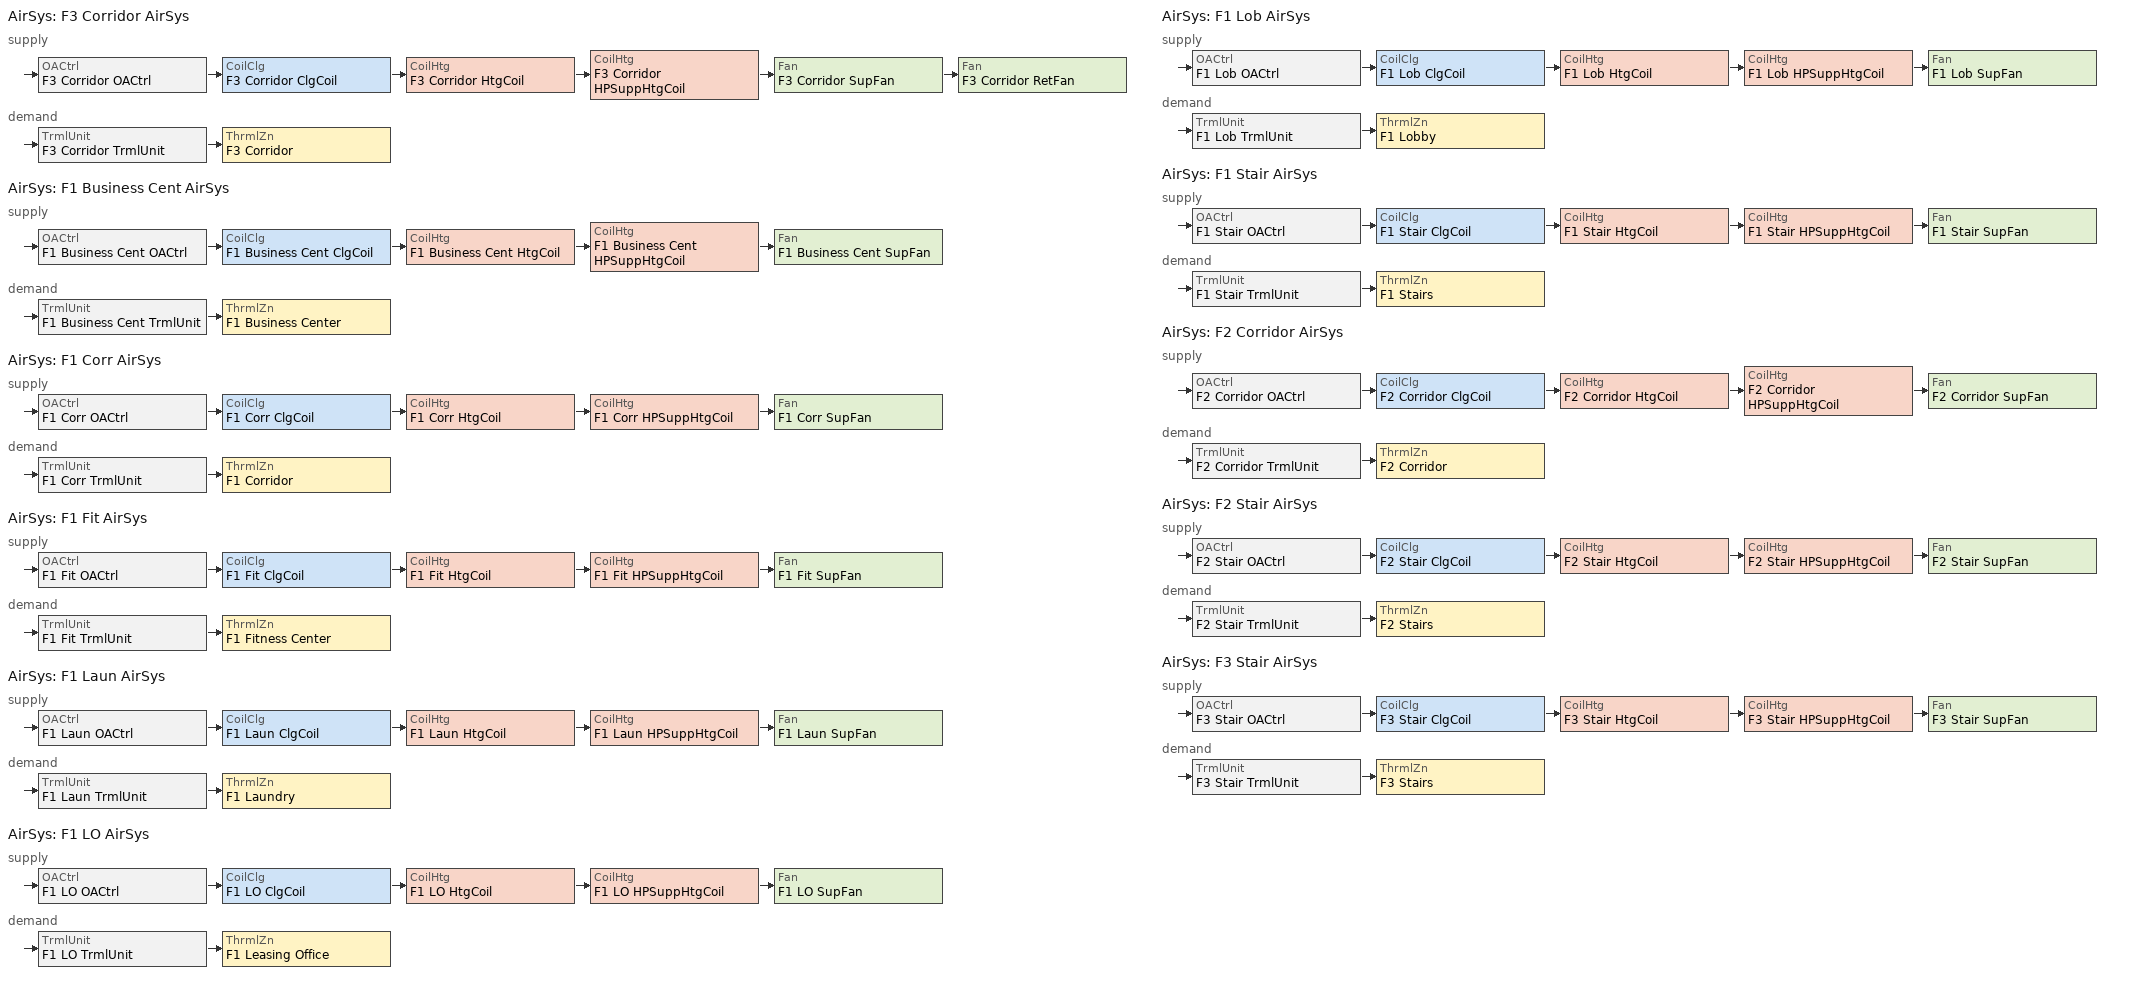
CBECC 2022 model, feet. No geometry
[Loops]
AirSys 'F3 Corridor AirSys'
 supply: OACtrl 'F3 Corridor OACtrl' > CoilClg 'F3 Corridor ClgCoil' > CoilHtg 'F3 Corridor HtgCoil' > CoilHtg 'F3 Corridor HPSuppHtgCoil' > Fan 'F3 Corridor SupFan' > Fan 'F3 Corridor RetFan'
 demand: TrmlUnit 'F3 Corridor TrmlUnit' > ThrmlZn 'F3 Corridor'
AirSys 'F1 Business Cent AirSys'
 supply: OACtrl 'F1 Business Cent OACtrl' > CoilClg 'F1 Business Cent ClgCoil' > CoilHtg 'F1 Business Cent HtgCoil' > CoilHtg 'F1 Business Cent HPSuppHtgCoil' > Fan 'F1 Business Cent SupFan'
 demand: TrmlUnit 'F1 Business Cent TrmlUnit' > ThrmlZn 'F1 Business Center'
AirSys 'F1 Corr AirSys'
 supply: OACtrl 'F1 Corr OACtrl' > CoilClg 'F1 Corr ClgCoil' > CoilHtg 'F1 Corr HtgCoil' > CoilHtg 'F1 Corr HPSuppHtgCoil' > Fan 'F1 Corr SupFan'
 demand: TrmlUnit 'F1 Corr TrmlUnit' > ThrmlZn 'F1 Corridor'
AirSys 'F1 Fit AirSys'
 supply: OACtrl 'F1 Fit OACtrl' > CoilClg 'F1 Fit ClgCoil' > CoilHtg 'F1 Fit HtgCoil' > CoilHtg 'F1 Fit HPSuppHtgCoil' > Fan 'F1 Fit SupFan'
 demand: TrmlUnit 'F1 Fit TrmlUnit' > ThrmlZn 'F1 Fitness Center'
AirSys 'F1 Laun AirSys'
 supply: OACtrl 'F1 Laun OACtrl' > CoilClg 'F1 Laun ClgCoil' > CoilHtg 'F1 Laun HtgCoil' > CoilHtg 'F1 Laun HPSuppHtgCoil' > Fan 'F1 Laun SupFan'
 demand: TrmlUnit 'F1 Laun TrmlUnit' > ThrmlZn 'F1 Laundry'
AirSys 'F1 LO AirSys'
 supply: OACtrl 'F1 LO OACtrl' > CoilClg 'F1 LO ClgCoil' > CoilHtg 'F1 LO HtgCoil' > CoilHtg 'F1 LO HPSuppHtgCoil' > Fan 'F1 LO SupFan'
 demand: TrmlUnit 'F1 LO TrmlUnit' > ThrmlZn 'F1 Leasing Office'
AirSys 'F1 Lob AirSys'
 supply: OACtrl 'F1 Lob OACtrl' > CoilClg 'F1 Lob ClgCoil' > CoilHtg 'F1 Lob HtgCoil' > CoilHtg 'F1 Lob HPSuppHtgCoil' > Fan 'F1 Lob SupFan'
 demand: TrmlUnit 'F1 Lob TrmlUnit' > ThrmlZn 'F1 Lobby'
AirSys 'F1 Stair AirSys'
 supply: OACtrl 'F1 Stair OACtrl' > CoilClg 'F1 Stair ClgCoil' > CoilHtg 'F1 Stair HtgCoil' > CoilHtg 'F1 Stair HPSuppHtgCoil' > Fan 'F1 Stair SupFan'
 demand: TrmlUnit 'F1 Stair TrmlUnit' > ThrmlZn 'F1 Stairs'
AirSys 'F2 Corridor AirSys'
 supply: OACtrl 'F2 Corridor OACtrl' > CoilClg 'F2 Corridor ClgCoil' > CoilHtg 'F2 Corridor HtgCoil' > CoilHtg 'F2 Corridor HPSuppHtgCoil' > Fan 'F2 Corridor SupFan'
 demand: TrmlUnit 'F2 Corridor TrmlUnit' > ThrmlZn 'F2 Corridor'
AirSys 'F2 Stair AirSys'
 supply: OACtrl 'F2 Stair OACtrl' > CoilClg 'F2 Stair ClgCoil' > CoilHtg 'F2 Stair HtgCoil' > CoilHtg 'F2 Stair HPSuppHtgCoil' > Fan 'F2 Stair SupFan'
 demand: TrmlUnit 'F2 Stair TrmlUnit' > ThrmlZn 'F2 Stairs'
AirSys 'F3 Stair AirSys'
 supply: OACtrl 'F3 Stair OACtrl' > CoilClg 'F3 Stair ClgCoil' > CoilHtg 'F3 Stair HtgCoil' > CoilHtg 'F3 Stair HPSuppHtgCoil' > Fan 'F3 Stair SupFan'
 demand: TrmlUnit 'F3 Stair TrmlUnit' > ThrmlZn 'F3 Stairs'
[Proj]
MF36 Restructure Prototype: GasType=NaturalGas; CliZn=ClimateZone12; ZipCode=95555; WeatherStation=SACRAMENTO EXECUTIVE; UseExcptDsgnModel=0; NarrativeDetails=Dwell Units: Individual ERV Corridors: Individual air system; ProjRemarks=Dwelling Units zoned by orientation by Aaron Boranian on March 17, 2022.; RunTitle=MF36 Restructure Prototype; AnalysisType=Title24Compliance; ResDwellUnits=1; DebugScreen=1
[ResProj]
2019 Prototype 39372ft2 Prop Mixed: StdDesignFuel_Ckg=Proposed; StdDesignFuel_Dry=Proposed; StdDesignFuel_HVAC=Electricity; StdDesignFuel_DHW=Proposed; StdDesignCompactDistrib=0; StdDesignDrnWtrHtRecov=0; StdDesignHPWHLocOverride=0; StdDesignWinPerfAdjust=0; CALGreen=0; InCmntySlrProjTerritory=0; PVCompCredit=0; PVWDCSysSize=( 1, 0, 0, 0, 0 ); AllowExcessPVEDR=0; ReducedPVReq=0; BattMaxCap=0; BattGridHarmCredit=0; SimSpeedOption=Compliance; ReportInclPropOnly=1; SpecifyTargetDRtg=0; Address=1516 Ninth St; IsMultiFamily=1; CentralMFamLaundry=1; UseDefaultACH50=1; Status=New; IsVerified=0; ProjInclKitchen=1; InsulConsQuality=Yes; AllOrientations=0; HasGarage=0; IAQSupInletsAccessible=1; IAQHasFID=1; StdDesignIAQType[1]=Bal w/ Ht Recov; StdDesignIAQFanPwr[1]=0.6; StdIAQHtRec_SRE[1]=67; StdIAQHtRec_ASRE[1]=72; Appl_HaveRefrig[1]=1; Appl_HaveDish[1]=1; Appl_HaveCook[1]=1; Appl_HaveWasher[1]=1; Appl_HaveDryer[1]=1; HERSDist=2019 Prototype 39372ft2 Prop Mixed-hers-dist-proj; HERSFan=2019 Prototype 39372ft2 Prop Mixed-hers-fan-proj; HERSDHW=2019 Prototype 39372ft2 Prop Mixed-hers-dhw-proj; HERSProj=2019 Prototype 39372ft2 Prop Mixed-hers-proj; SpeclFeatrs=2019 Prototype 39372ft2 Prop Mixed-specl-featrs; CSERpt_ZnDataDump=0; CSERpt_HVACDescrip=0; CSERpt_ZnEnergy=0; CSERpt_HtPumpHtg=0; CSERpt_Mtr_All=0; CSERpt_Mtr_Elec=0; CSERpt_Mtr_NGas=0; CSERpt_Mtr_Othr=0; CSERpt_ZnEnergy_DD=0; CSERpt_Mtr_All_DD=0; CSERpt_Mtr_Elec_DD=0; CSERpt_Mtr_NGas_DD=0; CSERpt_Mtr_Othr_DD=0; CSERpt_ZnEnergy_CD=0; CSERpt_Mtr_All_CD=0; CSERpt_Mtr_Elec_CD=0; CSERpt_Mtr_NGas_CD=0; CSERpt_Mtr_Othr_CD=0; CSERpt_ZnEnergy_HD=0; CSERpt_Mtr_All_HD=0; CSERpt_Mtr_Elec_HD=0; CSERpt_Mtr_NGas_HD=0; CSERpt_Mtr_Othr_HD=0
[Bldg]
Building: TotStoryCnt=3; AboveGrdStoryCnt=3
[ResZnGrp]
ResZn Group F1; ResZn Group F2; ResZn Group F3
[ResZn] Type=Conditioned; Status=New; HVACSysStatus=New; DHWSys1Status=New; DHWSys2Status=New; DHWSys2Verified=0; CeilingHeight=9; FloorHeight=10; WinHeadHeight=6.7; NumStories=1
Name | FloorArea | Bottom
F1 Res Zn N; F1 Res Zn S | 2850 | 0.7
F1 Res Zn NE; F1 Res Zn NW; F1 Res Zn SE; F1 Res Zn SW | 1054 | 0.7
F2 Res Zn N | 3390 | 10.7
F2 Res Zn NE; F2 Res Zn NW; F2 Res Zn SE; F2 Res Zn SW | 1054 | 10.7
F2 Res Zn S | 3930 | 10.7
F3 Res Zn N | 3390 | 20.7
F3 Res Zn NE; F3 Res Zn NW; F3 Res Zn SE; F3 Res Zn SW | 1054 | 20.7
F3 Res Zn S | 3930 | 20.7
[ResExtWall] Status=New; Construction=Exterior Wall Cons; Tilt=90
Name | Orientation | OrientationValue | Area
F1 Res Zn N Wall Back | Back | 180 | 950
F1 Res Zn NE Wall Back; F1 Res Zn NW Wall Back; F2 Res Zn NE Wall Back; F2 Res Zn NW Wall Back; F3 Res Zn NE Wall Back; F3 Res Zn NW Wall Back | Back | 180 | 310
F1 Res Zn NE Wall Right; F1 Res Zn SE Wall Right; F2 Res Zn NE Wall Right; F2 Res Zn SE Wall Right; F3 Res Zn NE Wall Right; F3 Res Zn SE Wall Right | Right | 270 | 340
F1 Res Zn NW Wall Left; F1 Res Zn SW Wall Left; F2 Res Zn NW Wall Left; F2 Res Zn SW Wall Left; F3 Res Zn NW Wall Left; F3 Res Zn SW Wall Left | Left | 90 | 340
F1 Res Zn S Wall Front | Front | 0 | 950
F1 Res Zn SE Wall Front; F1 Res Zn SW Wall Front; F2 Res Zn SE Wall Front; F2 Res Zn SW Wall Front; F3 Res Zn SE Wall Front; F3 Res Zn SW Wall Front | Front | 0 | 310
F1 Laundry Wall Back; F1 Mech Rm Wall Back | Back | 180 | 90
F1 Leasing Office Wall Front; F1 Lobby Wall Front | Front | 0 | 180
F1 Stairs Wall Back; F2 Stairs Wall Back; F3 Stairs Wall Back | Back | 180 | 180
F2 Res Zn N Wall Back; F3 Res Zn N Wall Back | Back | 180 | 1130
F2 Res Zn S Wall Front; F3 Res Zn S Wall Front | Front | 0 | 1310
[ResWin] Status=New; exUfactorSHGCSource=NFRC; exExteriorShade=Insect Screen (default); ModelFinsOverhang=0; exOverhangDepth=1; exOverhangDistUp=1.33; exOverhangExL=3; exOverhangExR=3; exOverhangFlap=0.4; LeftFinDepth=0; LeftFinBotUp=0; exLeftFinDepth=0; exLeftFinBotUp=0; RightFinDepth=0; RightFinTopUp=0; RightFinDistR=0; RightFinBotUp=0; exRightFinDepth=0; exRightFinTopUp=0; exRightFinDistR=0; exRightFinBotUp=0
Name | WinType | SpecMethod | Height | Width | Multiplier | exHeight | exWidth | exMultiplier | exNFRCUfactor | exNFRCSHGC | OverhangDepth | OverhangDistUp | OverhangExL | OverhangExR | OverhangFlap | LeftFinTopUp | LeftFinDistL | exLeftFinTopUp | exLeftFinDistL | Area | exArea
F1 Res Zn N Win Back | ResidentialWindowType 1 | Window Dimensions (required for fins/overhangs) | 5 | 3 | 25.686 | 5 | 3 | 27.34 | 0.3 | 0.23 | 1 | 1.33 | 3 | 3 | 0.4 | 0 | 0 | 0 | 0
F1 Res Zn NE Win Back; F1 Res Zn NW Win Back; F1 Res Zn SE Win Front; F1 Res Zn SW Win Front | ResidentialWindowType 1 | Window Dimensions (required for fins/overhangs) | 5 | 3 | 6.078 | 5 | 3 | 27.34 | 0.3 | 0.23 | 1 | 1.33 | 3 | 3 | 0.4 | 0 | 0 | 0 | 0
F1 Res Zn NE Win Right; F1 Res Zn NW Win Left; F1 Res Zn SE Win Right | ResidentialWindowType 1 | Window Dimensions (required for fins/overhangs) | 5 | 3 | 6.667 | 5 | 3 | 9.63 | 0.3 | 0.23 | 1 | 1.33 | 3 | 3 | 0.4 | 0 | 0 | 0 | 0
F1 Res Zn S Win Front | ResidentialWindowType 1 | Window Dimensions (required for fins/overhangs) | 5 | 3 | 18.627 | 5 | 3 | 27.34 | 0.3 | 0.23 | 1 | 1.33 | 3 | 3 | 0.4 | 0 | 0 | 0 | 0
F1 Res Zn SW Win Left; F2 Res Zn NW Win Left; F2 Res Zn SW Win Left; F3 Res Zn NW Win Left; F3 Res Zn SW Win Left | ResidentialWindowType 1 | Window Dimensions (required for fins/overhangs) | 5 | 3 | 6.667 | 5 | 3 | 9.63 |  |  | 1 | 1.33 | 3 | 3 | 0.4 | 0 | 0 | 0 | 0
F1 Leasing Office Win Front | ResidentialWindowType 1 | Window Dimensions (required for fins/overhangs) | 5 | 3 | 3.529 | 5 | 3 | 27.34 | 0.3 | 0.23 | 1 | 1.33 | 3 | 3 | 0.4 | 0 | 0 | 0 | 0
F1 Lobby Glass Door Front | Glass Door | Overall Window Area |  |  |  |  |  |  |  |  | 0 | 0 | 0 | 0 | 0 | 0 | 0 | 0 | 0 | 40 | 40
F1 Lobby Win Front | ResidentialWindowType 1 | Window Dimensions (required for fins/overhangs) | 5 | 3 | 0.863 | 5 | 3 | 27.34 |  |  | 1 | 1.33 | 3 | 3 | 0.4 | 0 | 0 | 0 | 0
F2 Res Zn N Win Back | ResidentialWindowType 1 | Window Dimensions (required for fins/overhangs) | 5 | 3 | 25.686 | 5 | 3 | 27.34 | 0.3 | 0.23 | 1 | 1.33 | 3 | 3 | 0.4 | 1.33 | 1 | 1.33 | 1
F2 Res Zn NE Win Back | ResidentialWindowType 1 | Window Dimensions (required for fins/overhangs) | 5 | 3 | 6.078 | 5 | 3 | 27.34 | 0.3 | 0.23 | 1 | 1.33 | 3 | 3 | 0.4 | 1.33 | 1 | 1.33 | 1
F2 Res Zn NE Win Right; F2 Res Zn SE Win Right; F3 Res Zn NE Win Right; F3 Res Zn SE Win Right | ResidentialWindowType 1 | Window Dimensions (required for fins/overhangs) | 5 | 3 | 6.667 | 5 | 3 | 9.63 |  |  | 1 | 1.33 | 3 | 3 | 0.4 | 1.33 | 1 | 1.33 | 1
F2 Res Zn NW Win Back; F3 Res Zn NE Win Back; F3 Res Zn NW Win Back | ResidentialWindowType 1 | Window Dimensions (required for fins/overhangs) | 5 | 3 | 6.078 | 5 | 3 | 27.34 |  |  | 1 | 1.33 | 3 | 3 | 0.4 | 1.33 | 1 | 1.33 | 1
F2 Res Zn S Win Front; F3 Res Zn S Win Front | ResidentialWindowType 1 | Window Dimensions (required for fins/overhangs) | 5 | 3 | 25.686 | 5 | 3 | 27.34 |  |  | 1 | 1.33 | 3 | 3 | 0.4 | 0 | 0 | 0 | 0
F2 Res Zn SE Win Front; F2 Res Zn SW Win Front; F3 Res Zn SE Win Front; F3 Res Zn SW Win Front | ResidentialWindowType 1 | Window Dimensions (required for fins/overhangs) | 5 | 3 | 6.078 | 5 | 3 | 27.34 |  |  | 1 | 1.33 | 3 | 3 | 0.4 | 0 | 0 | 0 | 0
F3 Res Zn N Win Back | ResidentialWindowType 1 | Window Dimensions (required for fins/overhangs) | 5 | 3 | 25.686 | 5 | 3 | 27.34 |  |  | 1 | 1.33 | 3 | 3 | 0.4 | 1.33 | 1 | 1.33 | 1
[ResSlabFlr] Status=New; HeatedSlab=0; EdgeInsulation=0; EdgeInsulOption=R-7, 16 inches; exSurface=Default (80% carpeted/covered, 20% exposed); exEdgeInsulOption=R-5, 8 inches
Name | Area | Perimeter
F1 Res Zn N Slab; F1 Res Zn S Slab | 2850 | 95
F1 Res Zn NE Slab; F1 Res Zn NW Slab; F1 Res Zn SE Slab; F1 Res Zn SW Slab | 1054 | 65
F1 Business Center Slab; F1 Fitness Center Slab | 324 | 0
F1 Corridor Slab | 1444 | 0
F1 Laundry Slab; F1 Mech Rm Slab | 108 | 9
F1 Leasing Office Slab | 216 | 18
F1 Lobby Slab | 540 | 18
F1 Stairs Slab | 144 | 18
[DwellUnit] WasherZoneRef=F1 Laundry; DryerZoneRef=F1 Laundry
Name | DwellUnitTypeRef | Count | CondFlrArea
F1 1-Bed N; F1 1-Bed S; F2 1-Bed N; F2 1-Bed S; F3 1-Bed N; F3 1-Bed S | 1-Bed Type | 2 | 720
F1 3-Bed N; F1 3-Bed S; F2 3-Bed N; F2 3-Bed S; F3 3-Bed N; F3 3-Bed S | 3-Bed Type | 1 | 1410
F1 2-Bed NE; F1 2-Bed NW; F1 2-Bed SE; F1 2-Bed SW; F2 2-Bed NE; F2 2-Bed NW; F2 2-Bed SE; F2 2-Bed SW; F3 2-Bed NE; F3 2-Bed NW; F3 2-Bed SE; F3 2-Bed SW | 2-Bed Type | 1 | 1054
F2 Studio N; F3 Studio N | Studio Type | 1 | 540
F2 Studio S; F3 Studio S | Studio Type | 2 | 540
[ResIntWall] Status=New; IsPartySurface=1; OtherSideModeled=1
Name | Area | Construction | Outside
F1 Res Zn N To F1 Res Zn NW Int Wall Left | 310 | IntWall Cons | F1 Res Zn NW
F1 Res Zn N To F1 Corridor Int Wall Right | 230 | IntWall Cons | F1 Corridor
F1 Res Zn NE To F1 Res Zn SE Int Wall Front | 310 | IntWall Cons | F1 Res Zn SE
F1 Res Zn NE To F1 Corridor Int Wall Left; F1 Res Zn NW To F1 Corridor Int Wall Right; F1 Res Zn SE To F1 Corridor Int Wall Left; F1 Res Zn SW To F1 Corridor Int Wall Right | 30 | IntWall Cons | F1 Corridor
F1 Res Zn NW To F1 Res Zn SW Int Wall Front; F1 Res Zn S To F1 Res Zn SW Int Wall Left | 310 | IntWall Cons | F1 Res Zn SW
F1 Business Center To F1 Leasing Office Int Wall Front | 180 | IntWall Cons | F1 Leasing Office
F1 Business Center To F1 Lobby Int Wall Left | 180 | IntWall Cons | F1 Lobby
F1 Business Center To F1 Corridor Int Wall Back; F1 Fitness Center To F1 Corridor Int Wall Front; F1 Fitness Center To F1 Corridor Int Wall Left; F1 Stairs To F1 Corridor Int Wall Front | 180 | IntWall Cons | F1 Corridor
F1 Business Center To F1 Res Zn SE Int Wall Right | 180 | IntWall Cons | F1 Res Zn SE
F1 Corridor To F1 Res Zn S Int Wall Front | 950 | IntWall Cons | F1 Res Zn S
F1 Corridor To F1 Res Zn N Int Wall Back | 950 | IntWall Cons | F1 Res Zn N
F1 Fitness Center To F1 Res Zn NE Int Wall Right | 180 | IntWall Cons | F1 Res Zn NE
F1 Laundry To F1 Fitness Center Int Wall Front | 90 | IntWall Cons | F1 Fitness Center
F1 Laundry To F1 Corridor Int Wall Left | 40 | IntWall Cons | F1 Corridor
F1 Laundry To F1 Mech Rm Int Wall Right | 120 | Interior Wall adjacent Unconditioned | F1 Mech Rm
F1 Leasing Office To F1 Lobby Int Wall Left | 120 | IntWall Cons | F1 Lobby
F1 Leasing Office To F1 Res Zn SE Int Wall Right | 120 | IntWall Cons | F1 Res Zn SE
F1 Lobby To F1 Res Zn S Int Wall Left | 300 | IntWall Cons | F1 Res Zn S
F1 Mech Rm To F1 Fitness Center Int Wall Front | 90 | Interior Wall adjacent Unconditioned | F1 Fitness Center
F1 Mech Rm To F1 Res Zn NE Int Wall Right | 120 | Interior Wall adjacent Unconditioned | F1 Res Zn NE
F1 Stairs To F1 Res Zn N Int Wall Left | 80 | IntWall Cons | F1 Res Zn N
F1 Stairs To F1 Laundry Int Wall Right | 80 | IntWall Cons | F1 Laundry
F2 Res Zn N To F2 Res Zn NW Int Wall Left | 310 | IntWall Cons | F2 Res Zn NW
F2 Res Zn N To F2 Res Zn NE Int Wall Right | 310 | IntWall Cons | F2 Res Zn NE
F2 Res Zn NE To F2 Res Zn SE Int Wall Front; F2 Res Zn S To F2 Res Zn SE Int Wall Right | 310 | IntWall Cons | F2 Res Zn SE
F2 Res Zn NE To F2 Corridor Int Wall Left; F2 Res Zn NW To F2 Corridor Int Wall Right; F2 Res Zn SE To F2 Corridor Int Wall Left; F2 Res Zn SW To F2 Corridor Int Wall Right | 30 | IntWall Cons | F2 Corridor
F2 Res Zn NW To F2 Res Zn SW Int Wall Front; F2 Res Zn S To F2 Res Zn SW Int Wall Left | 310 | IntWall Cons | F2 Res Zn SW
F2 Corridor To F2 Res Zn S Int Wall Front | 1310 | IntWall Cons | F2 Res Zn S
F2 Corridor To F2 Res Zn N Int Wall Left; F2 Corridor To F2 Res Zn N Int Wall Right | 230 | IntWall Cons | F2 Res Zn N
F2 Corridor To F2 Res Zn N Int Wall Back | 1130 | IntWall Cons | F2 Res Zn N
F2 Stairs To F2 Corridor Int Wall Front | 180 | IntWall Cons | F2 Corridor
F2 Stairs To F2 Res Zn N Int Wall Left; F2 Stairs To F2 Res Zn N Int Wall Right | 80 | IntWall Cons | F2 Res Zn N
F3 Res Zn N To F3 Res Zn NW Int Wall Left | 310 | IntWall Cons | F3 Res Zn NW
F3 Res Zn N To F3 Res Zn NE Int Wall Right | 310 | IntWall Cons | F3 Res Zn NE
F3 Res Zn NE To F3 Res Zn SE Int Wall Front; F3 Res Zn S To F3 Res Zn SE Int Wall Right | 310 | IntWall Cons | F3 Res Zn SE
F3 Res Zn NE To F3 Corridor Int Wall Left; F3 Res Zn NW To F3 Corridor Int Wall Right; F3 Res Zn SE To F3 Corridor Int Wall Left; F3 Res Zn SW To F3 Corridor Int Wall Right | 30 | IntWall Cons | F3 Corridor
F3 Res Zn NW To F3 Res Zn SW Int Wall Front; F3 Res Zn S To F3 Res Zn SW Int Wall Left | 310 | IntWall Cons | F3 Res Zn SW
F3 Corridor To F3 Res Zn S Int Wall Front | 1310 | IntWall Cons | F3 Res Zn S
F3 Corridor To F3 Res Zn N Int Wall Left; F3 Corridor To F3 Res Zn N Int Wall Right | 230 | IntWall Cons | F3 Res Zn N
F3 Corridor To F3 Res Zn N Int Wall Back | 1130 | IntWall Cons | F3 Res Zn N
F3 Stairs To F3 Corridor Int Wall Front | 180 | IntWall Cons | F3 Corridor
F3 Stairs To F3 Res Zn N Int Wall Left; F3 Stairs To F3 Res Zn N Int Wall Right | 80 | IntWall Cons | F3 Res Zn N
[ResOtherZn] CeilingHeight=9; FloorHeight=10; WinHeadHeight=6.7; NumStories=1; DryerFuel=Gas
Name | Type | SpcFunc | VentSpcFunc | ozHVACSystem | ozDHWSys | Area | Bottom | AirSys_NameRoot | IAQOption | IAQFanRef[1] | AirSys_EconoType | AirSys_HtRecovType
F1 Business Center | Conditioned | Conference, Multipurpose and Meeting Area | General - Conference/meeting | F1 Business Cent AirSys | DHW Gas OtherZns | 324 | 0.7
F1 Corridor | Conditioned | Corridor Area | Residential - Common corridors | F1 Corr AirSys |  | 1444 | 0.7 | F1 Corr
F1 Fitness Center | Conditioned | Exercise/Fitness Center and Gymnasium Areas | Sports/Entertainment - Gym, sports arena (play area) | F1 Fit AirSys | DHW Gas OtherZns | 324 | 0.7 | F1 Fit
F1 Laundry | Conditioned | Laundry Area | Lodging - Laundry rooms, central | F1 Laun AirSys | DHW Gas | 108 | 0.7 | F1 Laun
F1 Leasing Office | Conditioned | Office Area (<250 square feet) | Office - Office space | F1 LO AirSys | DHW Gas OtherZns | 216 | 0.7 | F1 LO
F1 Lobby | Conditioned | Lobby, Main Entry | Residential - Common corridors | F1 Lob AirSys | DHW Gas OtherZns | 540 | 0.7 | F1 Lob
F1 Mech Rm | Unconditioned | Electrical, Mechanical, Telephone Rooms | Misc - Telephone closets |  | DHW Gas OtherZns | 108 | 0.7 |  | Individual IAQ Fans | F1 Mech Rm-IAQFan
F1 Stairs | Conditioned | Stairwell | Residential - Common corridors | F1 Stair AirSys |  | 144 | 0.7 | F1 Stair
F2 Corridor | Conditioned | Corridor Area | Residential - Common corridors | F2 Corridor AirSys |  | 1444 | 10.7
F2 Stairs | Conditioned | Stairwell | Residential - Common corridors | F2 Stair AirSys |  | 144 | 10.7 | F2 Stair
F3 Corridor | Conditioned | Corridor Area | Residential - Common corridors | F3 Corridor AirSys |  | 1444 | 20.7 |  |  |  | FixedDryBulb | Wheel
F3 Stairs | Conditioned | Stairwell | Residential - Common corridors | F3 Stair AirSys |  | 144 | 20.7 | F3 Stair
[ResOpening]
F1 Lobby To F1 Corridor Opening Back: Outside=F1 Corridor; Width=18; Height=9; BottomHt=0
[ResIntFlr] Status=New; OtherSideModeled=1
Name | Area | FloorZ | Construction | IsPartySurface | Outside
F2 Res Zn N To F1 Res Zn N Int Floor | 2850 | 10.7 | Interior Floor | 1 | F1 Res Zn N
F2 Res Zn N To F1 Fitness Center Int Floor | 324 | 10.7 | Interior Floor | 1 | F1 Fitness Center
F2 Res Zn N To F1 Laundry Int Floor | 108 | 10.7 | Interior Floor | 1 | F1 Laundry
F2 Res Zn N To F1 Mech Rm Int Floor | 108 | 10.7 | Interior Floor above Unconditioned | 1 | F1 Mech Rm
F2 Res Zn NE To F1 Res Zn NE Int Floor | 1054 | 10.7 | Interior Floor | 1 | F1 Res Zn NE
F2 Res Zn NW To F1 Res Zn NW Int Floor | 1054 | 10.7 | Interior Floor | 1 | F1 Res Zn NW
F2 Res Zn S To F1 Res Zn S Int Floor | 2850 | 10.7 | Interior Floor | 1 | F1 Res Zn S
F2 Res Zn S To F1 Business Center Int Floor | 324 | 10.7 | Interior Floor | 1 | F1 Business Center
F2 Res Zn S To F1 Leasing Office Int Floor | 216 | 10.7 | Interior Floor | 1 | F1 Leasing Office
F2 Res Zn S To F1 Lobby Int Floor | 540 | 10.7 | Interior Floor | 1 | F1 Lobby
F2 Res Zn SE To F1 Res Zn SE Int Floor | 1054 | 10.7 | Interior Floor | 1 | F1 Res Zn SE
F2 Res Zn SW To F1 Res Zn SW Int Floor | 1054 | 10.7 | Interior Floor | 1 | F1 Res Zn SW
F2 Corridor To F1 Corridor Int Floor | 1444 | 10.7 | Interior Floor | 1 | F1 Corridor
F2 Stairs To F1 Stairs Int Floor Hole | 144 | 10.7 | Interior Floor | 0 | F1 Stairs
F3 Res Zn N To F2 Res Zn N Int Floor | 3390 | 20.7 | Interior Floor | 1 | F2 Res Zn N
F3 Res Zn NE To F2 Res Zn NE Int Floor | 1054 | 20.7 | Interior Floor | 1 | F2 Res Zn NE
F3 Res Zn NW To F2 Res Zn NW Int Floor | 1054 | 20.7 | Interior Floor | 1 | F2 Res Zn NW
F3 Res Zn S To F2 Res Zn S Int Floor | 3930 | 20.7 | Interior Floor | 1 | F2 Res Zn S
F3 Res Zn SE To F2 Res Zn SE Int Floor | 1054 | 20.7 | Interior Floor | 1 | F2 Res Zn SE
F3 Res Zn SW To F2 Res Zn SW Int Floor | 1054 | 20.7 | Interior Floor | 1 | F2 Res Zn SW
F3 Corridor To F2 Corridor Int Floor | 1444 | 20.7 | Interior Floor | 1 | F2 Corridor
F3 Stairs To F2 Stairs Int Floor Hole | 144 | 20.7 | Interior Floor | 0 | F2 Stairs
[ResCathedralCeiling] RoofRise=1; Orientation=Front; Construction=Cathedral Ceiling
Name | Area
F3 Res Zn N Cathedral Ceiling | 3390
F3 Res Zn NE Cathedral Ceiling; F3 Res Zn NW Cathedral Ceiling; F3 Res Zn SE Cathedral Ceiling; F3 Res Zn SW Cathedral Ceiling | 1054
F3 Res Zn S Cathedral Ceiling | 3930
F3 Corridor Cathedral Ceiling | 1444
F3 Stairs Cathedral Ceiling | 144
[AirSys] Type=SZHP; OptStart=0
Name | CtrlZnRef | SubType | EffMetric
F3 Corridor AirSys | F3 Corridor
F1 Business Cent AirSys | F1 Business Center | Split1Phase | SEER2/EER2/HSPF2
F1 Corr AirSys | F1 Corridor | Split1Phase | SEER2/EER2/HSPF2
F1 Fit AirSys | F1 Fitness Center | Split1Phase | SEER2/EER2/HSPF2
F1 Laun AirSys | F1 Laundry | Split1Phase | SEER2/EER2/HSPF2
F1 LO AirSys | F1 Leasing Office | Split1Phase | SEER2/EER2/HSPF2
F1 Lob AirSys | F1 Lobby | Split1Phase | SEER2/EER2/HSPF2
F1 Stair AirSys | F1 Stairs | Split1Phase | SEER2/EER2/HSPF2
F2 Corridor AirSys | F2 Corridor | Split1Phase | SEER2/EER2/HSPF2
F2 Stair AirSys | F2 Stairs
F3 Stair AirSys | F3 Stairs
[AirSeg]
Name | Sys | Type
F3 Corridor SupAirSeg | F3 Corridor AirSys | Supply
F3 Corridor RetAirSeg | F3 Corridor AirSys | Return
F1 Business Cent SupAirSeg | F1 Business Cent AirSys | Supply
F1 Business Cent RetAirSeg | F1 Business Cent AirSys | Return
F1 Corr SupAirSeg | F1 Corr AirSys | Supply
F1 Corr RetAirSeg | F1 Corr AirSys | Return
F1 Fit SupAirSeg | F1 Fit AirSys | Supply
F1 Fit RetAirSeg | F1 Fit AirSys | Return
F1 Laun SupAirSeg | F1 Laun AirSys | Supply
F1 Laun RetAirSeg | F1 Laun AirSys | Return
F1 LO SupAirSeg | F1 LO AirSys | Supply
F1 LO RetAirSeg | F1 LO AirSys | Return
F1 Lob SupAirSeg | F1 Lob AirSys | Supply
F1 Lob RetAirSeg | F1 Lob AirSys | Return
F1 Stair SupAirSeg | F1 Stair AirSys | Supply
F1 Stair RetAirSeg | F1 Stair AirSys | Return
F2 Corridor SupAirSeg | F2 Corridor AirSys | Supply
F2 Corridor RetAirSeg | F2 Corridor AirSys | Return
F2 Stair SupAirSeg | F2 Stair AirSys | Supply
F2 Stair RetAirSeg | F2 Stair AirSys | Return
F3 Stair SupAirSeg | F3 Stair AirSys | Supply
F3 Stair RetAirSeg | F3 Stair AirSys | Return
[CoilClg] Type=DirectExpansion
Name | Sys | CapTotNetRtd
F3 Corridor ClgCoil | F3 Corridor AirSys | 24000
F1 Business Cent ClgCoil | F1 Business Cent AirSys | 9252
F1 Corr ClgCoil | F1 Corr AirSys | 7009
F1 Fit ClgCoil | F1 Fit AirSys | 5516
F1 Laun ClgCoil | F1 Laun AirSys | 18000
F1 LO ClgCoil | F1 LO AirSys | 4643
F1 Lob ClgCoil | F1 Lob AirSys | 14625
F1 Stair ClgCoil | F1 Stair AirSys | 3396
F2 Corridor ClgCoil | F2 Corridor AirSys | 9380
F2 Stair ClgCoil | F2 Stair AirSys | 1881
F3 Stair ClgCoil | F3 Stair AirSys | 6000
[CoilHtg]
Name | Sys | Type | CapTotNetRtd | HtPumpSuppCoilHtgRef | CapTotGrossRtd
F3 Corridor HtgCoil | F3 Corridor AirSys | HeatPump | 24000 | F3 Corridor HPSuppHtgCoil
F3 Corridor HPSuppHtgCoil | F3 Corridor AirSys | Resistance |  |  | 30000
F1 Business Cent HtgCoil | F1 Business Cent AirSys | HeatPump | 9252 | F1 Business Cent HPSuppHtgCoil
F1 Business Cent HPSuppHtgCoil | F1 Business Cent AirSys | Resistance |  |  | 11565
F1 Corr HtgCoil | F1 Corr AirSys | HeatPump | 7009 | F1 Corr HPSuppHtgCoil
F1 Corr HPSuppHtgCoil | F1 Corr AirSys | Resistance |  |  | 8760
F1 Fit HtgCoil | F1 Fit AirSys | HeatPump | 5516 | F1 Fit HPSuppHtgCoil
F1 Fit HPSuppHtgCoil | F1 Fit AirSys | Resistance |  |  | 6895
F1 Laun HtgCoil | F1 Laun AirSys | HeatPump | 18000 | F1 Laun HPSuppHtgCoil
F1 Laun HPSuppHtgCoil | F1 Laun AirSys | Resistance |  |  | 24000
F1 LO HtgCoil | F1 LO AirSys | HeatPump | 4643 | F1 LO HPSuppHtgCoil
F1 LO HPSuppHtgCoil | F1 LO AirSys | Resistance |  |  | 5804
F1 Lob HtgCoil | F1 Lob AirSys | HeatPump | 14625 | F1 Lob HPSuppHtgCoil
F1 Lob HPSuppHtgCoil | F1 Lob AirSys | Resistance |  |  | 18281
F1 Stair HtgCoil | F1 Stair AirSys | HeatPump | 3396 | F1 Stair HPSuppHtgCoil
F1 Stair HPSuppHtgCoil | F1 Stair AirSys | Resistance |  |  | 4245
F2 Corridor HtgCoil | F2 Corridor AirSys | HeatPump | 9380 | F2 Corridor HPSuppHtgCoil
F2 Corridor HPSuppHtgCoil | F2 Corridor AirSys | Resistance |  |  | 11725
F2 Stair HtgCoil | F2 Stair AirSys | HeatPump | 1881 | F2 Stair HPSuppHtgCoil
F2 Stair HPSuppHtgCoil | F2 Stair AirSys | Resistance |  |  | 2351
F3 Stair HtgCoil | F3 Stair AirSys | HeatPump | 6000 | F3 Stair HPSuppHtgCoil
F3 Stair HPSuppHtgCoil | F3 Stair AirSys | Resistance |  |  | 9000
[Fan]
Name | Sys | FlowCap
F3 Corridor SupFan | F3 Corridor AirSys | 700
F3 Corridor RetFan | F3 Corridor AirSys | 365
F1 Business Cent SupFan | F1 Business Cent AirSys | 216
F1 Corr SupFan | F1 Corr AirSys | 227
F1 Fit SupFan | F1 Fit AirSys | 170
F1 Laun SupFan | F1 Laun AirSys | 500
F1 LO SupFan | F1 LO AirSys | 114
F1 Lob SupFan | F1 Lob AirSys | 341
F1 Stair SupFan | F1 Stair AirSys | 124
F2 Corridor SupFan | F2 Corridor AirSys | 227
F2 Stair SupFan | F2 Stair AirSys | 50
F3 Stair SupFan | F3 Stair AirSys | 150
[TrmlUnit] Type=Uncontrolled
Name | Sys | ZnServedRef
F3 Corridor TrmlUnit | F3 Corridor AirSys | F3 Corridor
F1 Business Cent TrmlUnit | F1 Business Cent AirSys | F1 Business Center
F1 Corr TrmlUnit | F1 Corr AirSys | F1 Corridor
F1 Fit TrmlUnit | F1 Fit AirSys | F1 Fitness Center
F1 Laun TrmlUnit | F1 Laun AirSys | F1 Laundry
F1 LO TrmlUnit | F1 LO AirSys | F1 Leasing Office
F1 Lob TrmlUnit | F1 Lob AirSys | F1 Lobby
F1 Stair TrmlUnit | F1 Stair AirSys | F1 Stairs
F2 Corridor TrmlUnit | F2 Corridor AirSys | F2 Corridor
F2 Stair TrmlUnit | F2 Stair AirSys | F2 Stairs
F3 Stair TrmlUnit | F3 Stair AirSys | F3 Stairs
[OACtrl] EconoCtrlMthd=NoEconomizer
Name | Sys | MaxOARat | AirSegSupRef | AirSegRetRef
F3 Corridor OACtrl | F3 Corridor AirSys | 1 | F3 Corridor SupAirSeg | F3 Corridor RetAirSeg
F1 Business Cent OACtrl | F1 Business Cent AirSys |  | F1 Business Cent SupAirSeg | F1 Business Cent RetAirSeg
F1 Corr OACtrl | F1 Corr AirSys |  | F1 Corr SupAirSeg | F1 Corr RetAirSeg
F1 Fit OACtrl | F1 Fit AirSys |  | F1 Fit SupAirSeg | F1 Fit RetAirSeg
F1 Laun OACtrl | F1 Laun AirSys |  | F1 Laun SupAirSeg | F1 Laun RetAirSeg
F1 LO OACtrl | F1 LO AirSys |  | F1 LO SupAirSeg | F1 LO RetAirSeg
F1 Lob OACtrl | F1 Lob AirSys |  | F1 Lob SupAirSeg | F1 Lob RetAirSeg
F1 Stair OACtrl | F1 Stair AirSys |  | F1 Stair SupAirSeg | F1 Stair RetAirSeg
F2 Corridor OACtrl | F2 Corridor AirSys |  | F2 Corridor SupAirSeg | F2 Corridor RetAirSeg
F2 Stair OACtrl | F2 Stair AirSys |  | F2 Stair SupAirSeg | F2 Stair RetAirSeg
F3 Stair OACtrl | F3 Stair AirSys |  | F3 Stair SupAirSeg | F3 Stair RetAirSeg
[PVArray]
PV Array: DCSysSize=70.6; CalFlexibleInstallOpt=CFI1
[ResConsAssm]
Name | CanAssignTo | Type | RoofingLayer | RoofDeckLayer | InsideFinishLayer | FloorSurfaceLayer | FloorDeckLayer | CavityLayer | FrameLayer | SheathInsulLayerRVal | WallExtFinishLayer | OtherSideFinishLayer | RadiantBarrier | RaisedHeelTruss | RaisedHeelTrussHeight | RoofingType
Exterior Wall Cons | Exterior Walls | Wood Framed Wall | Light Roof (Asphalt Shingle) | Wood Siding/sheathing/decking | Gypsum Board | Carpeted | Wood Siding/sheathing/decking | R 19 in 5-1/2 in. cavity (R-18) | 2x6 @ 16 in. O.C. | 5 | Synthetic Stucco | Gypsum Board | 0 | 0 | 3.5 | all others
IntWall Cons | Interior Walls | Wood Framed Wall | Light Roof (Asphalt Shingle) | Wood Siding/sheathing/decking | Gypsum Board | Carpeted | Wood Siding/sheathing/decking |  | 2x4 @ 16 in. O.C. |  |  | Gypsum Board | 0 | 0 | 3.5 | all others
Interior Floor | Interior Floors | Wood Framed Floor | Light Roof (Asphalt Shingle) | Wood Siding/sheathing/decking | Gypsum Board | Carpeted | Wood Siding/sheathing/decking |  | 2x12 @ 16 in. O.C. |  |  | Gypsum Board | 0 | 0 | 3.5 | all others
Cathedral Ceiling | Cathedral Ceilings |  | 5 PSF (Normal Gravel) |  |  |  |  | R 38 | 2x12 @ 24 in. O.C.
Interior Floor above Unconditioned | Interior Floors | Wood Framed Floor | Light Roof (Asphalt Shingle) | Wood Siding/sheathing/decking | Gypsum Board | Carpeted | Wood Siding/sheathing/decking | R 19 in 5-1/2 in. cavity (R-18) | 2x6 @ 16 in. O.C. |  |  | Gypsum Board | 0 | 0 | 3.5 | all others
Interior Wall adjacent Unconditioned | Interior Walls | Wood Framed Wall | Light Roof (Asphalt Shingle) | Wood Siding/sheathing/decking | Gypsum Board | Carpeted | Wood Siding/sheathing/decking | R 11 | 2x4 @ 16 in. O.C. |  |  | Gypsum Board | 0 | 0 | 3.5 | all others
[ResMat]
Name | Density | SpecHeat | Conductivity | ConductivityCT | RValPerInch | Thickness | ConductivityQII
SoftWood | 35 | 0.39 | 0.08167 | 0.0012 | 1.0204
Steel | 489 | 0.12 | 26.2 |  | 0.00318
SIPSskin | 41 | 0.45 | 0.06127 | 0.0012 | 1.36 | 0.4375
Ceiling Insul | 1.5 | 0.2 |  | 0.00418
Other Insul | 1.5 | 0.2 |  | 0.0032537
Gypsum Board | 40 | 0.27 | 0.09167 | 0.0001217 | 0.9091 | 0.5
Insul-R4-D1.5-SH0.35-C0.02083 | 1.5 | 0.35 | 0.0208325 | 0.00175 |  | 1 | 0.0208325
Synthetic Stucco | 58 | 0.2 | 0.2 |  | 0.5333 | 0.375
Carpet | 12.3 | 0.34 | 0.02 |  | 4.1667 | 0.5
Wood layer | 41 | 0.45 | 0.06127 | 0.0012 | 1.36 | 0.5
5 PSF Roof | 120 | 0.2 | 1 |  | 0.0833 | 0.5
TileGap | 0.075 | 0.24 | 0.07353 |  | 1.1333 | 0.75
10 PSF Roof | 120 | 0.2 | 1 |  | 0.0833 | 1
VertWallCavity | 0.075 | 0.24 | 0.314 | 0.00397 | 1.1333 | 3.5
3 Coat Stucco | 116 | 0.2 | 0.4167 |  | 0.2686 | 0.875
Ins-R21-D1.5-SH0.2-C0.02183 | 1.5 | 0.2 | 0.0218254 | 0.0032537 |  |  | 0.0218254
Ins-R9.1-D1.5-SH0.2-C0.03205 | 1.5 | 0.2 | 0.0320513 | 0.00418 |  |  | 0.0320513
Ins-R13-D1.5-SH0.2-C0.02244 | 1.5 | 0.2 | 0.0224376 | 0.0032537 |  |  | 0.0224376
FrameGap | 0 | 0 | 200 |  | 0.000417
Ins-R18-D1.5-SH0.2-C0.0162 | 1.5 | 0.2 | 0.0162037 | 0.0032537 |  |  | 0.0162037
Ins-R18-D1.5-SH0.2-C0.02546 | 1.5 | 0.2 | 0.025463 | 0.0032537 |  |  | 0.025463
Concrete | 144 | 0.2 | 1 |  | 0.0833
Light Roof | 120 | 0.2 | 1 |  | 0.0833 | 0.2
Ins-R18-D1.5-SH0.2-C0.02546 24 | 1.5 | 0.2 | 0.025463 | 0.00418 |  |  | 0.025463
Ins-R38-D1.5-SH0.2-C0.01206 | 1.5 | 0.2 | 0.0120614 | 0.00418 |  |  | 0.0120614
Ins-R38-D1.5-SH0.2-C0.02467 | 1.5 | 0.2 | 0.0246711 | 0.00418 |  |  | 0.0246711
Insul-R2-D1.5-SH0.35-C0.04167 | 1.5 | 0.35 | 0.041665 | 0.00175 |  | 1 | 0.041665
Ins-R37-D1.5-SH0.2-C0.02534 | 1.5 | 0.2 | 0.0253378 | 0.00418 |  |  | 0.0253378
Ins-R35-D1.5-SH0.2-C0.02679 | 1.5 | 0.2 | 0.0267857 | 0.00418 |  |  | 0.0267857
Ins-R30-D1.5-SH0.2-C0.03125 | 1.5 | 0.2 | 0.03125 | 0.00418 |  |  | 0.03125
Ins-R30-D1.5-SH0.2-C0.02014 | 1.5 | 0.2 | 0.0201389 | 0.00418 |  |  | 0.0201389
Ins-R25-D1.5-SH0.2-C0.02417 | 1.5 | 0.2 | 0.0241667 | 0.00418 |  |  | 0.0241667
Ins-R30-D1.5-SH0.2-C0.02569 | 1.5 | 0.2 | 0.0256944 | 0.00418 |  |  | 0.0256944
Ins-R28-D1.5-SH0.2-C0.02753 | 1.5 | 0.2 | 0.0275298 | 0.00418 |  |  | 0.0275298
Ins-R28-D1.5-SH0.2-C0.02158 | 1.5 | 0.2 | 0.0215774 | 0.00418 |  |  | 0.0215774
Ins-R37-D1.5-SH0.2-C0.02083 | 1.5 | 0.2 | 0.0208333 | 0.00418 |  |  | 0.0208333
Ins-R21-D1.5-SH0.2-C0.01389 | 1.5 | 0.2 | 0.0138889 | 0.0032537 |  |  | 0.0138889
Ins-R15-D1.5-SH0.2-C0.01944 | 1.5 | 0.2 | 0.0194444 | 0.0032537 |  |  | 0.0194444
Ins-R14-D1.5-SH0.2-C0.03274 | 1.5 | 0.2 | 0.0327381 | 0.0032537 |  |  | 0.0327381
Ins-R15-D1.5-SH0.2-C0.03056 | 1.5 | 0.2 | 0.0305556 | 0.0032537 |  |  | 0.0305556
Insul-R3-D1.5-SH0.35-C0.02778 | 1.5 | 0.35 | 0.0277767 | 0.00175 |  | 1 | 0.0277767
Ins-R11-D1.5-SH0.2-C0.02652 | 1.5 | 0.2 | 0.0265152 | 0.0032537 |  |  | 0.0265152
Ins-R19-D1.5-SH0.2-C0.04934 | 1.5 | 0.2 | 0.0493421 | 0.0032537 |  |  | 0.0493421
Ins-R18-D1.5-SH0.2-C0.05208 | 1.5 | 0.2 | 0.0520833 | 0.0032537 |  |  | 0.0520833
Ins-R11-D1.5-SH0.2-C0.04167 | 1.5 | 0.2 | 0.0416667 | 0.0032537 |  |  | 0.0416667
Insul-R5-D1.5-SH0.35-C0.01667 | 1.5 | 0.35 | 0.016666 | 0.00175 |  | 1 | 0.016666
[ResWinType]
Name | SpecMethod | Area | Height | Width | ModelFinsOverhang | OverhangDepth | OverhangDistUp | OverhangExL | OverhangExR | OverhangFlap | LeftFinDepth | LeftFinTopUp | LeftFinDistL | LeftFinBotUp | RightFinDepth | RightFinTopUp | RightFinDistR | RightFinBotUp
ResidentialWindowType 1
Glass Door | Overall Window Area | 20 | 4.47214 | 4.47214 | 0 | 0 | 0 | 0 | 0 | 0 | 0 | 0 | 0 | 0 | 0 | 0 | 0 | 0
[DwellUnitType] WasherOption=Central; DryerOption=Central; DryerFuel=Gas; CookFuel=Gas; IAQSupInletsAccessible=0; IAQHasFID=0; IAQOption=Individual IAQ Fans; IAQFanCnt=( 1, 1, 1, 1 ); HVACSysType=Heat Pump Heating and Cooling System; NumHtPumpEquipTypes=1; HVACHtPumpRef[1]=Heat Pump System - Res; HtPumpEquipCount[1]=1; HVACFanRef=HVAC Fan - Heat Pump; HVACDistRef=Air Distribution System - Res; NumDHWSysTypes=1; DHWSysRef[1]=DHW Gas; TotShowersServed[1]=1; TotBathsServed[1]=1; ServesAsDHWHtr=0; DHWSystemType=Standard; DHWAmbientCond=Unconditioned; SCSysRptCount[1]=1
Name | NumBedrooms | CondFlrArea | IAQFanRef[1] | CompactDistrib | SCSysRptRef[1] | SCSysRptRef[2] | SCSysRptCount[2] | CDNumFloorsServed | UsrSpecCmpctDist | UsrCompactFactor | UserSpecCmpctDist[1] | UserCompactFactor[1] | CDServesMBathFix[1] | CDServesKitFix[1] | CDServesThirdFix[1]
1-Bed Type | 1 | 720 | 1-Bed IAQ Fan | not compact | F3 1-Bed S 1/2 | :Heat Pump System - Res:Air Distribution System - Res:HVAC Fan - Furnace:2:3 | F3 1-Bed S 2/2 | :Heat Pump System - Res:Air Distribution System - Res:HVAC Fan - Furnace:2:3 | 1
2-Bed Type | 2 | 1054 | 2-Bed IAQ Fan | Expanded Credit (HERS req'd) | F3 2-Bed SW | :Heat Pump System - Res:Air Distribution System - Res:HVAC Fan - Furnace:2:3 |  |  | 1 | 1 | 0.6 | 1 | 0.6 | 1 | 1 | 1
3-Bed Type | 3 | 1410 | 3-Bed IAQ Fan | Expanded Credit (HERS req'd) | F3 3-Bed S | :Heat Pump System - Res:Air Distribution System - Res:HVAC Fan - Furnace:2:3 |  |  | 1 | 1 | 0.6 | 1 | 0.6 | 1 | 1 | 1
Studio Type | 0 | 540 | Studio IAQ Fan | Expanded Credit (HERS req'd) | F3 Studio S 1/2 | :Heat Pump System - Res:Air Distribution System - Res:HVAC Fan - Furnace:2:3 | F3 Studio S 2/2 | :Heat Pump System - Res:Air Distribution System - Res:HVAC Fan - Furnace:2:3 | 1 | 1 | 1 | 0.6 | 1 | 0.6 | 1 | 1 | 1
[ResHtgSys]
Heating Component - Res: Type=CntrlFurnace - Fuel-fired central furnace; AutoSize=1
[ResClgSys]
Cooling Component - Res: Type=SplitAirCond - Split air conditioning system; EffMetric=SEER2/EER2; CFMperTon=350; ACCharge=Verified; RefrigerantType=R410A; AutoSize=1; UseEERinAnalysis=1; IsMultiSpeed=0; IsZonal=0
[ResHtPumpSys]
Heat Pump System - Res: Type=SplitHeatPump - Central split heat pump; EffMetric=HSPF2/SEER2/EER2; AutoSize=1; Cap47=24000; Cap17=12000; CFMperTon=350; RefrigerantType=R410A; IsMultiSpeed=0; IsZonal=0; UseEERinAnalysis=1; VCHPDucts=Unducted; HtgSizingFactor=0.75; HERSHtPumpRef=HeatpumpSystem-Res-hers-htpump
[ResDistSys]
Air Distribution System - Res: Type=Ducts located entirely in conditioned space; Status=New; DefaultSystem=1; HasBypassDuct=0; HERSCheck=AirDistributionSystem-Res-hers-dist; IsLessThanFortyFt=0
[ResFanSys] Type=Single Speed Fan; DefaultSystem=0; WperCFMCool=0.45
Name | HERSCheck
HVAC Fan - Heat Pump | HVACFan-HeatPump-hers-fan
HVAC Fan - Furnace | HVAC Fan - Furnace-hers-fan
[ResIAQFan] IAQFanType=Balanced
Name | IAQCFM | WperCFMIAQ | IncludesRecov | SensRecovEff | AdjSensRecovEff | SetPerfByHVIInterp
2-Bed IAQ Fan | 54.14 | 0.6 | 1 | 67 | 72 | 0
1-Bed IAQ Fan | 36.6 | 0.6 | 1 | 67 | 72 | 0
3-Bed IAQ Fan | 72.3 | 0.6 | 1 | 67 | 72 | 0
Studio IAQ Fan | 31.2 | 0.6 | 1 | 67 | 72 | 0
F1 Business Center-IAQFan; F1 Fitness Center-IAQFan; F1 Business Center-IAQFan 17; F1 Fitness Center-IAQFan 19; F1 Business Center-IAQFan 28; F1 Fitness Center-IAQFan 30; F1 Business Center-IAQFan 39; F1 Fitness Center-IAQFan 41; F1 Business Center-IAQFan 50; F1 Fitness Center-IAQFan 52; F1 Business Center-IAQFan 61; F1 Fitness Center-IAQFan 63 | 162 | 0.7 | 0
F1 Corridor-IAQFan; F2 Corridor-IAQFan; F3 Corridor-IAQFan; F1 Corridor-IAQFan 18; F2 Corridor-IAQFan 24; F3 Corridor-IAQFan 26; F1 Corridor-IAQFan 29; F2 Corridor-IAQFan 35; F3 Corridor-IAQFan 37; F1 Corridor-IAQFan 40; F2 Corridor-IAQFan 46; F3 Corridor-IAQFan 48; F1 Corridor-IAQFan 51; F2 Corridor-IAQFan 57; F3 Corridor-IAQFan 59; F1 Corridor-IAQFan 62; F2 Corridor-IAQFan 68; F3 Corridor-IAQFan 70 | 216.6 | 0.7 | 0
F1 Laundry-IAQFan; F1 Mech Rm-IAQFan; F1 Laundry-IAQFan 20; F1 Laundry-IAQFan 31; F1 Laundry-IAQFan 42; F1 Laundry-IAQFan 53; F1 Laundry-IAQFan 64 | 16.2 | 0.7 | 0
F1 Leasing Office-IAQFan; F1 Leasing Office-IAQFan 21; F1 Leasing Office-IAQFan 32; F1 Leasing Office-IAQFan 43; F1 Leasing Office-IAQFan 54; F1 Leasing Office-IAQFan 65 | 32.4 | 0.7 | 0
F1 Lobby-IAQFan; F1 Lobby-IAQFan 22; F1 Lobby-IAQFan 33; F1 Lobby-IAQFan 44; F1 Lobby-IAQFan 55; F1 Lobby-IAQFan 66 | 270 | 0.7 | 0
F1 Stairs-IAQFan; F2 Stairs-IAQFan; F3 Stairs-IAQFan; F1 Stairs-IAQFan 23; F2 Stairs-IAQFan 25; F3 Stairs-IAQFan 27; F1 Stairs-IAQFan 34; F2 Stairs-IAQFan 36; F3 Stairs-IAQFan 38; F1 Stairs-IAQFan 45; F2 Stairs-IAQFan 47; F3 Stairs-IAQFan 49; F1 Stairs-IAQFan 56; F2 Stairs-IAQFan 58; F3 Stairs-IAQFan 60; F1 Stairs-IAQFan 67; F2 Stairs-IAQFan 69; F3 Stairs-IAQFan 71 | 21.5 | 0.7 | 0
[ResDHWSys] SystemType=Standard; UseMaxDurNumHtrs=0; CHPWHLoopTankConfig=None (return to Primary); CHPWHLoopTankType=Electric Resistance; TotShowersServed=1; TotBathsServed=1; DemRespControl=Basic
DHW Gas: MFamDistType=Multi-family: Recirculating with no control (continuous pumping); CentralRecircType=Central with Recirculation; CentralDHW=1; CentralDHWType=Other; DHWHeater[1]=Gas; HeaterMult[2]=0; HeaterMult[3]=0; BranchLossModel=Attached to Hot Water Draws; DHWSolarSysRef=DHWSolarSystem 1; HERSCheck=DHWGas-hers-dhw
DHW Heat Pump: MFamDistType=Multi-family: Recirculating with no control (continuous pumping); HERSCheck=DHWHeatpump-hers-dhw; CHPWHSysDescrip=Single Pass Primary; CHPWHCompType=Sanden GS3-45HPA-US (4kW cap @ 40F); CHPWHAutosize=0; CHPWHNumComp=6; CHPWHTotTankVol=480; CHPWHTankCount=1; CHPWHTankRVal=16; CHPWHTankLoc=Zone; CHPWHTankZone=F1 Mech Rm; CHPWHSrcAirLoc=Outside; CHPWHLoopTankCompCnt=1; CHPWHLoopTankVol=300; CHPWHLoopTankTankCnt=1; CHPWHLoopTankRVal=16; CHPWHLoopTankLoc=Zone; CHPWHLoopTankZone=F1 Mech Rm; HeaterMult[1]=1; RecircPumpPwr=621.667; LoopPipeInsulThk[1]=1.5; RecircPipeLoc[1]=Conditioned; LoopHeater=LoopTank2
DHW Electric: CentralDHW=0; DHWHeater[1]=Electric; HERSCheck=DHWElectric-hers-dhw; HeaterMult[1]=1; LoopPipeInsulThk[1]=1.5; RecircPipeLoc[1]=Conditioned
DHW Gas OtherZns: MFamDistType=Multi-family: Recirculating with no control (continuous pumping); CentralRecircType=Central with Recirculation; CentralDHW=1; CentralDHWType=Other; DHWHeater[1]=Gas OtherZns; HeaterMult[2]=0; HeaterMult[3]=0; BranchLossModel=Attached to Hot Water Draws; HERSCheck=DHWGas-hers-dhw
[ResWtrHtr] IntInsulRVal=0; AmbientCond=Unconditioned; HasElecMiniTank=0; ElecMiniTankPower=0
Name | HeaterElementType | TankType | HPWHCategory | ExtInsulRVal | StandbyLossFrac | HPWHBrand | HPWHModel | TankOutside | TankZone | ASHPTSrcOutside | EnergyFactor | TankVolume | RecovEff | RatedFlow
Gas; Gas OtherZns | Gas | Commercial Packaged Boiler | Non-UEF Rated (existing only) | 12 | 0.02
Heatpump | Heat Pump | Small Storage | Residential (NEEA rated) Product | 0 |  | SANCO2 | GS3-45HPA-US & SAN-83SSAQA (83 gal) | 0 | F1 Res Zn N | 1 | 0.59
Electric | Electric Resistance | Consumer Instantaneous (UEF) | Non-UEF Rated (existing only) | 0 |  |  |  |  |  |  | 0.92 | 0 | 99 | 2
[ResLpTankHtr]
LoopTank2: whEF=0.97; whResHtPwr=20000; whVol=300; TankOutside=0; TankZone=F1 Laundry
[DHWSolSys]
DHWSolarSystem 1: RatingProgram=SRCC OG-100 (solar collectors); SystemName=min comp; RatedSSF=0.35; Manufacturer=SunEarth, Inc.; Brand=Empire; Model=EC-40-1.5; CountFlt=7.06531; Azimuth=180; Tilt=40
